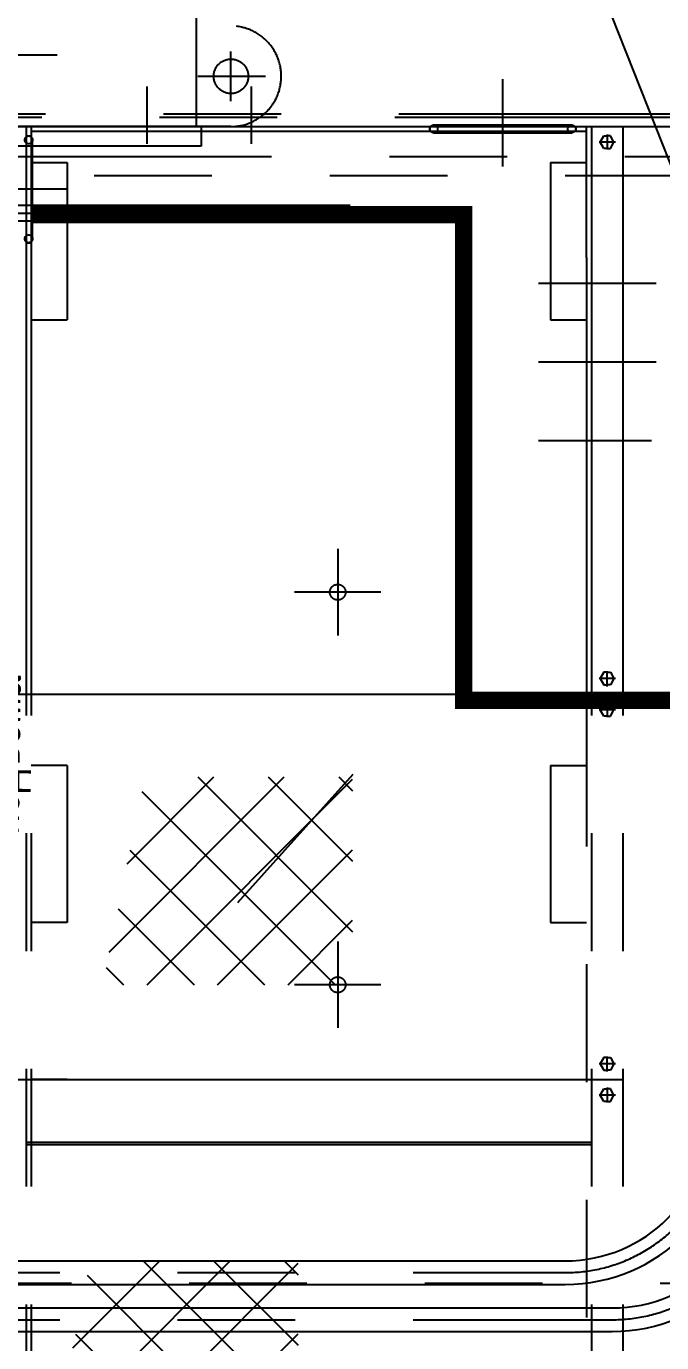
# Model space of a CAD drawing. Header units: millimetres. Extents: x 0 to 25200, y 0 to 17820.
# Drawn here: x 11863 to 12673, y 11703 to 13380 of the extents above; entities that cross this region are included whole.
import ezdxf

# ---------------------------------------------------------------- set-up
doc = ezdxf.new("R2010")
doc.units = ezdxf.units.MM
doc.header["$LTSCALE"] = 600
doc.linetypes.add('G', pattern=[2, 1.25, -0.25, 0.25, -0.25])
doc.linetypes.add('K', pattern=[2.5, 1.25, -0.25, 0.25, -0.25, 0.25, -0.25])
for name, color, linetype in [('01', 7, 'Continuous'), ('02', 1, 'Continuous'), ('05', 4, 'G'), ('07', 6, 'K')]:
    doc.layers.add(name, color=color, linetype=linetype)
doc.styles.get("Standard").update_dxf_attribs({"font": 'isocp', "width": 0.707, "bigfont": 'intecad.shx'})

# ---------------------------------------------------------------- blocks, each defined once
blk = doc.blocks.new('*U557')
at = {"layer": '01'}
for p, q in [((0, 8.8), (-8, 4.2)), ((-8, 4.2), (-8, 0)), ((-8, -4.2), (-8, 0)), ((8, 4.2), (0, 8.8)), ((8, 0), (8, 4.2)), ((8, 0), (8, -4.2)), ((0, -8.8), (-8, -4.2)), ((8, -4.2), (0, -8.8))]:
    blk.add_line(p, q, dxfattribs=at)
at = {"layer": '05'}
for p, q in [((-9.9, 0), (9.3, 0)), ((0, -10.6), (0, 10.2))]:
    blk.add_line(p, q, dxfattribs=at)

msp = doc.modelspace()

# ---------------------------------------------------------------- hatches: boundary and pattern name
at = {"layer": '07', "linetype": 'K'}
h = msp.add_hatch(dxfattribs=at)
h.set_pattern_fill('ANSI37', color=6, scale=20, style=0)
h.set_pattern_definition([(45, (11148.93, 11021.72), (-44.9013, 44.9013), []), (135, (11148.93, 11021.72), (-44.9013, -44.9013), [])])
h.paths.add_polyline_path([(12278.827, 12423.876), (12013.985, 12423.876), (11960.453, 12159.205), (12278.827, 12159.205)])
h = msp.add_hatch(dxfattribs=at)
h.set_pattern_fill('ANSI37', color=6, scale=20, style=0)
h.set_pattern_definition([(45, (11079.67, 10405.235), (-44.9013, 44.9013), []), (135, (11079.67, 10405.235), (-44.9013, -44.9013), [])])
h.paths.add_polyline_path([(12209.57, 11807.391), (11944.729, 11807.391), (11891.197, 11542.72), (12209.57, 11542.72)])

# ---------------------------------------------------------------- linework, layer by layer
at = {"layer": '01'}
for p, q in [((10378.518, 13151.995), (12275.748, 13151.995)), ((10378.518, 13131.995), (12285.748, 13131.995)), ((11243.154, 12038.696), (12623.154, 12038.696)), ((11239.129, 11777.653), (12549.764, 11777.653))]:
    msp.add_line(p, q, dxfattribs=at)
at = {"layer": '01', "color": 7, "linetype": 'Continuous'}
for p, q in [((11210.284, 11807.653), (12549.764, 11807.653)), ((11303.651, 11747.653), (12609.764, 11747.653)), ((11303.651, 11717.653), (12609.764, 11717.653))]:
    msp.add_line(p, q, dxfattribs=at)
at = {"layer": '01', "const_width": 22}
msp.add_lwpolyline([(12893.222, 12521.413), (12420.456, 12521.413), (12420.456, 13139.886), (11869.154, 13139.886)], dxfattribs=at)
at = {"layer": '01', "color": 7, "linetype": 'Continuous'}
for centre, radius in [((12549.764, 11992.653), 215), ((12549.764, 11992.653), 185), ((12609.764, 11932.653), 185), ((12609.764, 11932.653), 215)]:
    msp.add_arc(centre, radius, 270, 0, dxfattribs=at)
at = {"layer": '02'}
msp.add_line((12942.968, 12548.724), (12495.36, 13682.179), dxfattribs=at)
at = {"layer": '05', "color": 4, "linetype": 'G'}
for p, q in [((10378.518, 13141.995), (12280.748, 13141.995)), ((11155.912, 11792.653), (12549.764, 11792.653)), ((11155.912, 11732.653), (12609.764, 11732.653))]:
    msp.add_line(p, q, dxfattribs=at)
for centre in [(12549.764, 11992.653), (12609.764, 11932.653)]:
    msp.add_arc(centre, 200, 270, 0, dxfattribs=at)
at = {"layer": '07', "color": 6, "linetype": 'K'}
for p, q in [((12079.454, 13417.471), (12079.454, 13252.196)), ((12123.954, 13284.383), (12123.954, 13347.713)), ((11902.312, 13342.873), (11457.454, 13342.873)), ((12081.613, 13316.196), (12167.913, 13316.196)), ((12470.154, 13201.466), (12470.154, 13312.319)), ((12017.254, 13230.181), (12017.254, 13303.022)), ((12150.254, 13230.181), (12150.254, 13303.022)), ((10832.754, 13264.196), (14058.754, 13264.196)), ((10837.754, 13268.176), (14053.754, 13268.176)), ((5489.754, 13252.196), (13826.745, 13252.196)), ((10820.754, 13252.196), (14058.754, 13252.196)), ((12123.954, 13252.196), (11673.454, 13252.196)), ((11823.154, 13252.205), (12623.154, 13252.205)), ((11863.154, 13252.205), (11863.154, 9409.186)), ((11869.154, 13252.205), (11869.154, 9409.186)), ((11869.154, 13252.205), (12577.154, 13252.205)), ((11869.154, 13246.205), (12577.154, 13246.205)), ((12085.954, 13252.196), (12085.954, 13227.196)), ((12377.154, 13252.205), (12377.154, 13246.205)), ((12382.154, 13254.205), (12558.184, 13254.205)), ((12382.154, 13244.205), (12558.184, 13244.205)), ((12563.154, 13252.205), (12563.154, 13246.205)), ((12577.154, 13085.388), (12577.154, 13252.205)), ((12583.154, 13252.205), (12583.154, 9409.186)), ((12623.154, 13252.205), (12623.154, 9409.186)), ((12085.954, 13227.196), (11673.454, 13227.196)), ((11863.154, 13240.205), (11869.154, 13240.205)), ((11871.154, 13109.235), (11871.154, 13235.235)), ((5425.754, 13214.196), (14328.754, 13214.196)), ((11869.154, 13206.205), (11915.154, 13206.205)), ((11915.154, 13206.205), (11915.154, 13006.205)), ((12531.154, 13206.205), (12531.154, 13006.205)), ((12531.154, 13206.205), (12577.154, 13206.205)), ((13299.745, 13189.205), (6670.754, 13189.205)), ((11913.894, 13172.235), (11803.04, 13172.235)), ((11863.154, 13104.235), (11869.154, 13104.235)), ((12577.154, 13085.388), (12577.154, 9409.186)), ((12665.675, 13052.205), (12515.675, 13052.205)), ((11869.154, 13006.205), (11915.154, 13006.205)), ((12531.154, 13006.205), (12577.154, 13006.205)), ((12665.675, 12952.205), (12515.675, 12952.205)), ((12515.955, 12852.205), (12659.892, 12852.205)), ((12259.954, 12714.205), (12259.954, 12604.205)), ((12314.954, 12659.205), (12204.954, 12659.205)), ((11823.154, 12529.186), (12623.154, 12529.186)), ((11915.154, 12438.696), (11869.154, 12438.696)), ((11915.154, 12438.696), (11915.154, 12238.696)), ((12531.154, 12438.696), (12531.154, 12238.696)), ((12531.154, 12438.696), (12577.154, 12438.696)), ((12279.051, 12426.962), (12132.142, 12263.711)), ((11915.154, 12238.696), (11869.154, 12238.696)), ((12531.154, 12238.696), (12577.154, 12238.696)), ((12259.954, 12214.205), (12259.954, 12104.205)), ((12314.954, 12159.205), (12204.954, 12159.205)), ((11915.154, 12038.696), (11869.154, 12038.696)), ((11863.154, 11958.696), (12583.154, 11958.696)), ((11863.154, 11955.696), (12583.154, 11955.696)), ((6670.754, 11779.205), (14217.754, 11779.205)), ((6670.754, 11779.205), (14217.754, 11779.205))]:
    msp.add_line(p, q, dxfattribs=at)
for centre, radius in [((12123.954, 13316.196), 22), ((12382.154, 13249.205), 5), ((12558.184, 13249.235), 4.97), ((11866.124, 13235.235), 4.97), ((11866.154, 13109.235), 5), ((12259.954, 12659.205), 10), ((12259.954, 12159.205), 10), ((13444.754, 10966.624), 793.75)]:
    msp.add_circle(centre, radius, dxfattribs=at)
msp.add_arc((12123.954, 13316.196), 64, 270, 83.720712, dxfattribs=at)

# ---------------------------------------------------------------- block references
at = {"layer": '07', "color": 6, "linetype": 'K', "xscale": -1, "rotation": 90}
for p in [(12603.154, 13232.205), (12603.154, 12509.186), (12603.154, 12018.696)]:
    msp.add_blockref('*U557', p, dxfattribs=at)
at = {"layer": '07', "color": 6, "linetype": 'K', "rotation": 90}
for p in [(12603.154, 12549.186), (12603.154, 12058.696)]:
    msp.add_blockref('*U557', p, dxfattribs=at)

# ---------------------------------------------------------------- texts
at = {"layer": '01', "insert": (11386.755, 12356.148), "char_height": 50, "width": 3.51999, "attachment_point": 1, "rotation": 89.271392}
msp.add_mtext('{\\fArial|b0|i0|c204|p34;\\C3;Центральная линия входного вала\\Pдвигателя подъема}', dxfattribs=at)

doc.saveas('drawing.dxf')
